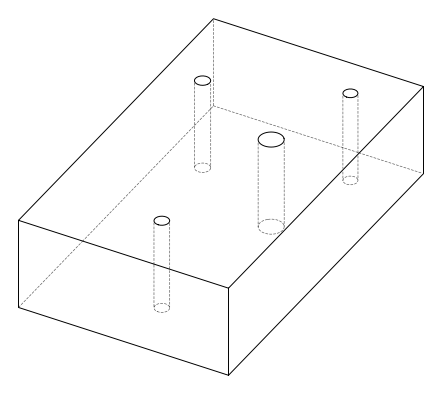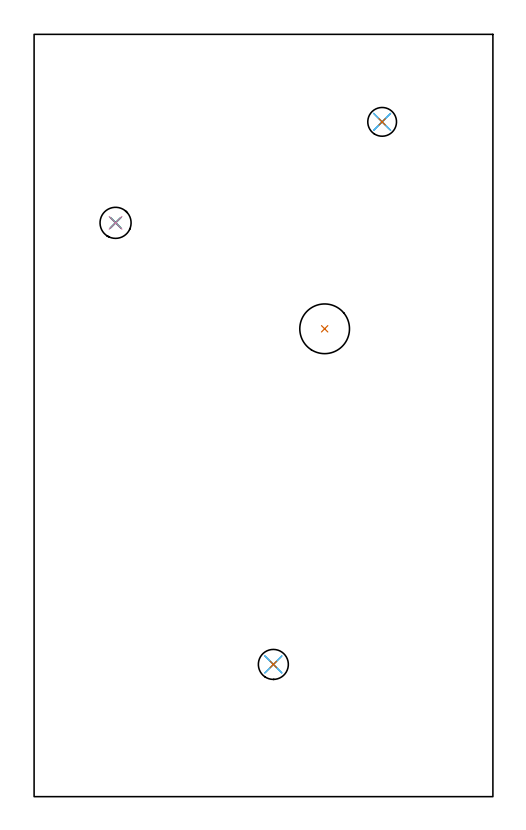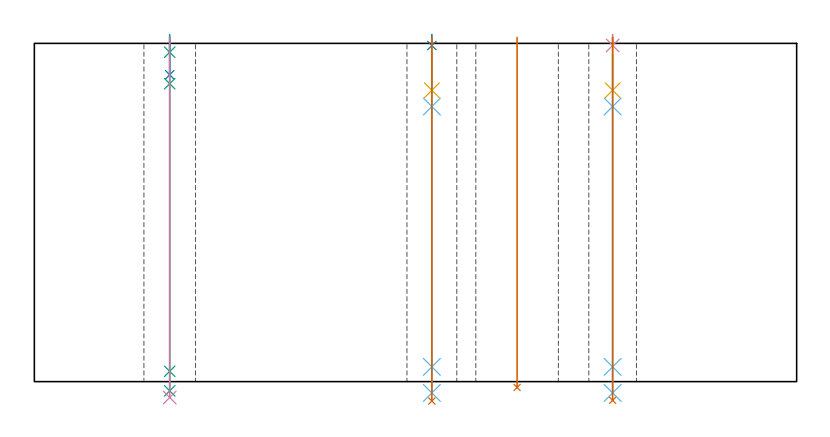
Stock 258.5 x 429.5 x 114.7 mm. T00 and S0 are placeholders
(PLAN: 13 operations, 10 tool changes, 4 min)
(1 INDEXABLE_INSERT_DRILL_THROUGH_HOLE_FROM_SOLID | STEP1HOLE | NXT0302_027 | 0.48 min | 70565 mm3)
(2 SPOT_DRILL | STEP1HOLE_1 | NXT0321_9005460120000 | 0.03 min | 5 mm3)
(3 SPOT_DRILL_1 | STEP1HOLE_2 | NXT0321_9005460120000 | 0.05 min | 179 mm3)
(4 SPOT_DRILL_2 | STEP1HOLE_3 | NXT0321_9005460120000 | 0.03 min | 6 mm3)
(5 DRILL_BLIND_HOLE_INTO_CENTER | STEP1HOLE_1 | NXT0301_077 | 0.07 min | 1277 mm3)
(6 GUN_DRILL_THROUGH_HOLE | STEP1HOLE_1 | UGT0307_007 | 0.57 min | 7815 mm3)
(7 DRILL_TO_ENLARGE_THROUGH_HOLE | STEP1HOLE_1 | UGT0301_292 | 0.49 min | 16588 mm3)
(8 DRILL_BLIND_HOLE_INTO_CENTER_1 | STEP1HOLE_2 | UGT0301_191 | 0.05 min | 268 mm3)
(9 GUN_DRILL_THROUGH_HOLE_1 | STEP1HOLE_2 | UGT0307_003 | 0.56 min | 4020 mm3)
(10 SPADE_DRILL_TO_ENLARGE_THROUGH_HOLE | STEP1HOLE_2 | UGT0306_008 | 0.49 min | 23061 mm3)
(11 DRILL_BLIND_HOLE_INTO_CENTER_2 | STEP1HOLE_3 | NXT0301_077 | 0.07 min | 1279 mm3)
(12 GUN_DRILL_THROUGH_HOLE_2 | STEP1HOLE_3 | UGT0307_007 | 0.57 min | 7820 mm3)
(13 DRILL_TO_ENLARGE_THROUGH_HOLE_1 | STEP1HOLE_3 | UGT0301_286 | 0.49 min | 14486 mm3)
(TOOL NXT0302_027 | Index. Insert Drill 28mm [880-D2800L32-05] | D28 PA176 FL140 Z2)
(TOOL NXT0321_9005460120000 | NC Spot Drill, 142deg, 12mm, Carbide, Uncoated | D12 PA142 FL30 Z2)
(TOOL NXT0301_077 | Carbide Drill 10.6mm [860.1-1060-053A1-MM 2214] | D10.6 PA140 FL71 Z2)
(TOOL UGT0307_007 | Gun Drill 10 mm | D10 PA130 FL24 Z1)
(TOOL UGT0301_292 | Twist Drill 16.9 mm | D16.9 PA118 FL120 Z2)
(TOOL UGT0301_191 | Twist Drill 7.1 mm | D7.1 PA118 FL66 Z2)
(TOOL UGT0307_003 | Gun Drill 7 mm | D7 PA130 FL24 Z1)
(TOOL UGT0306_008 | Spade Drill 17.5mm | D17.5 PA132 FL10 Z2)
(TOOL UGT0301_286 | Twist Drill 16.2 mm | D16.2 PA118 FL125 Z2)
(OP 1 INDEXABLE_INSERT_DRILL_THROUGH_HOLE_FROM_SOLID)
G17 G21 G94 G90
T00 M6
G54
G17 G0 G90 X163.7 Y263.6 S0 M3
G43 Z124.7 H1
G94 G81 G98 Z-1.989 F250. R116.7
G80
M5
M2
(OP 2 SPOT_DRILL)
G17 G21 G94 G90
T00 M6
G54
G17 G0 G90 X134.8 Y74.5 S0 M3
G43 Z124.7 H0
G94 G81 G98 Z113.973 F250. R117.7
G80
M5
M2
(OP 3 SPOT_DRILL_1)
G17 G21 G94 G90
T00 M6
G54
G17 G0 G90 X45.9 Y323.3 S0 M3
G43 Z124.7 H0
G94 G81 G98 Z111.7 F250. R117.7
G80
M5
M2
(OP 4 SPOT_DRILL_2)
G17 G21 G94 G90
T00 M6
G54
G17 G0 G90 X196.1 Y380.2 S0 M3
G43 Z124.7 H0
G94 G81 G98 Z114.003 F250. R117.7
G80
M5
M2
(OP 5 DRILL_BLIND_HOLE_INTO_CENTER)
G17 G21 G94 G90
T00 M6
G54
G17 G0 G90 X134.8 Y74.5 S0 M3
G43 Z124.7 H1
G94 G81 G98 Z98.8 F250. R116.7
G80
M5
M2
(OP 6 GUN_DRILL_THROUGH_HOLE)
G17 G21 G94 G90
T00 M6
G54
G17 G0 G90 X134.8 Y74.5 M8
G43 Z124.7 H0
Z111.394
S716 M3
G94 G1 Z93.288 F125. M26
G4 X.084
Z5. F250.
G4 X.084
Z-3.832 F125.
G4 X.084
M5
M9
G0 Z111.394
Z124.7
M2
(OP 7 DRILL_TO_ENLARGE_THROUGH_HOLE)
G17 G21 G94 G90
T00 M6
G54
G17 G0 G90 X134.8 Y74.5 S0 M3
G43 Z124.7 H0
G94 G73 G98 Z-6.577 F250. Q15.16 R116.7
G80
M5
M2
(OP 8 DRILL_BLIND_HOLE_INTO_CENTER_1)
G17 G21 G94 G90
T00 M6
G54
G17 G0 G90 X45.9 Y323.3 S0 M3
G43 Z124.7 H0
G94 G81 G98 Z104.05 F250. R116.7
G80
M5
M2
(OP 9 GUN_DRILL_THROUGH_HOLE_1)
G17 G21 G94 G90
T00 M6
G54
G17 G0 G90 X45.9 Y323.3 M8
G43 Z124.7 H0
Z115.393
S716 M3
G94 G1 Z101.021 F125. M26
G4 X.084
Z3.5 F250.
G4 X.084
Z-3.132 F125.
G4 X.084
M5
M9
G0 Z115.393
Z124.7
M2
(OP 10 SPADE_DRILL_TO_ENLARGE_THROUGH_HOLE)
G17 G21 G94 G90
T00 M6
G54
G17 G0 G90 X45.9 Y323.3 S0 M3
G43 Z124.7 H0
G94 G73 G98 Z-5.396 F250. Q17.157 R116.7
G80
M5
M2
(OP 11 DRILL_BLIND_HOLE_INTO_CENTER_2)
G17 G21 G94 G90
T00 M6
G54
G17 G0 G90 X196.1 Y380.2 S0 M3
G43 Z124.7 H1
G94 G81 G98 Z98.8 F250. R116.7
G80
M5
M2
(OP 12 GUN_DRILL_THROUGH_HOLE_2)
G17 G21 G94 G90
T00 M6
G54
G17 G0 G90 X196.1 Y380.2 M8
G43 Z124.7 H0
Z110.947
S716 M3
G94 G1 Z93.288 F125. M26
G4 X.084
Z5. F250.
G4 X.084
Z-3.832 F125.
G4 X.084
M5
M9
G0 Z110.947
Z124.7
M2
(OP 13 DRILL_TO_ENLARGE_THROUGH_HOLE_1)
G17 G21 G94 G90
T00 M6
G54
G17 G0 G90 X196.1 Y380.2 S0 M3
G43 Z124.7 H0
G94 G73 G98 Z-6.367 F250. Q15.133 R116.7
G80
M5
M2
